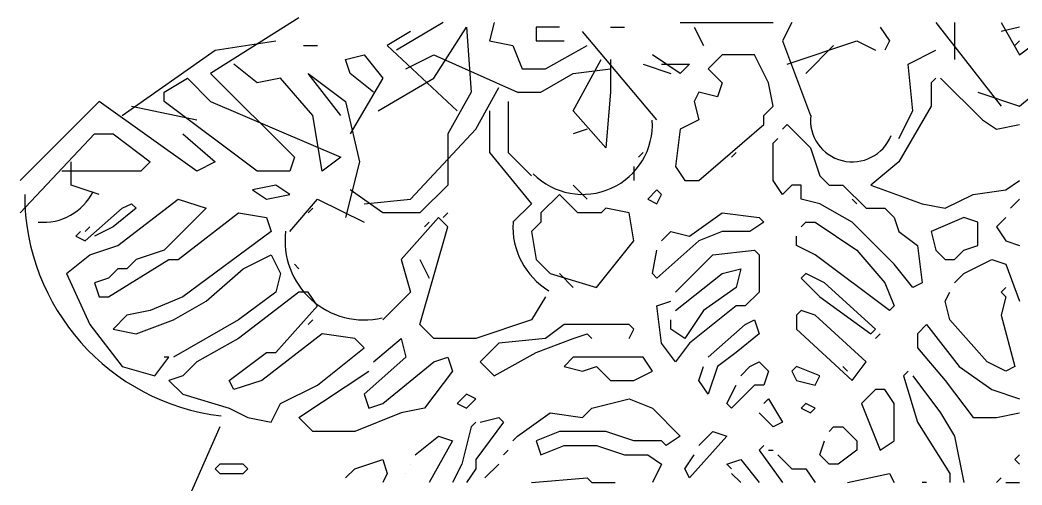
# Model space of a CAD drawing. Header units: inches. Extents: x 10 to 52.5, y 12.2 to 37.
# Drawn here: x 14.7808 to 15.0159, y 13.9683 to 14.0773 of the extents above; entities that cross this region are included whole.
import ezdxf

# ---------------------------------------------------------------- set-up
doc = ezdxf.new("R2010")
doc.units = ezdxf.units.IN
doc.header["$MEASUREMENT"] = 0
doc.layers.add('02', color=2, linetype='Continuous')

msp = doc.modelspace()

# ---------------------------------------------------------------- linework, layer by layer
at = {"layer": '02'}
for p, q in [((14.84627720269355, 14.07789027129769), (14.82555386957693, 14.06480184484684)), ((14.87245405579898, 14.07461816467406), (14.86700054908152, 14.07134605806499)), ((14.8800889754014, 14.07679957767544), (14.8691819491608, 14.07025536445729)), ((14.87790757532212, 14.06371115122459), (14.88554248211886, 14.07570887117475)), ((14.88554248211886, 14.07570887117475), (14.88663318867776, 14.06043904460097)), ((14.89208669539521, 14.07679957767544), (14.89099600187483, 14.07243676456568)), ((14.90735653483289, 14.07570887117475), (14.90190301530975, 14.07570887117475)), ((14.90190301530975, 14.07570887117475), (14.90190301530975, 14.07243676456568)), ((14.93026128106731, 14.05389483138282), (14.91281004155035, 14.07461816467406)), ((14.91935425482671, 14.07570887117475), (14.92262636146489, 14.07570887117475)), ((14.92262636146489, 14.07570887117475), (14.92262636146489, 14.07570887117475)), ((14.93571478778477, 14.07679957767544), (14.9575288404988, 14.07679957767544)), ((14.93898689442295, 14.07570887117475), (14.94116829450223, 14.07134605806499)), ((14.96189164089019, 14.07679957767544), (14.95971024057808, 14.07243676456568)), ((14.98261498704533, 14.07570887117475), (14.98479638712461, 14.07243676456568)), ((14.99570341336521, 14.07679957767544), (15.01097323999721, 14.05716693799189)), ((15.00006622656229, 14.07679957767544), (15.00006622656229, 14.06807395145591)), ((15.01097323999721, 14.07679957767544), (15.01533605319428, 14.0691646579566)), ((15.01533605319428, 14.07570887117475), (15.01097323999721, 14.07461816467406)), ((14.82664456309731, 14.07025536445729), (14.84082369597609, 14.07243676456568)), ((14.89099600187483, 14.07243676456568), (14.89644950859229, 14.07134605806499)), ((14.90190301530975, 14.07243676456568), (14.90844722858611, 14.07243676456568)), ((14.95971024057808, 14.07243676456568), (14.96625445385444, 14.05498552499051)), ((14.96080094713698, 14.06698325783367), (14.97716148032787, 14.07243676456568)), ((14.97716148032787, 14.07243676456568), (14.98152428048643, 14.07025536445729)), ((14.98479638712461, 14.07243676456568), (14.9837056933714, 14.07025536445729)), ((15.01533605319428, 14.07243676456568), (15.01424534663538, 14.07134605806499)), ((15.01533605319428, 14.0691646579566), (15.01969886615853, 14.07243676456568)), ((14.80483052342179, 14.05498552499051), (14.82664456309731, 14.07025536445729)), ((14.84736790925245, 14.07134605806499), (14.85064001589063, 14.07134605806499)), ((14.85064001589063, 14.07134605806499), (14.85064001589063, 14.07134605806499)), ((14.86700054908152, 14.07134605806499), (14.88336108203958, 14.0560762314912)), ((14.89644950859229, 14.07134605806499), (14.89863090867157, 14.06589255133298)), ((14.90408442819471, 14.06589255133298), (14.91390074810925, 14.07134605806499)), ((14.9717079605719, 14.07134605806499), (14.96516374729554, 14.06480184484684)), ((14.98915920032169, 14.06698325783367), (14.99570341336521, 14.07025536445729)), ((15.01424534663538, 14.07134605806499), (15.01424534663538, 14.07134605806499)), ((14.85718422916698, 14.06807395145591), (14.86154704236406, 14.0691646579566)), ((14.85827493572588, 14.06480184484684), (14.85718422916698, 14.06807395145591)), ((14.86154704236406, 14.0691646579566), (14.86590984252262, 14.06371115122459)), ((14.87136336204576, 14.06589255133298), (14.87790757532212, 14.0691646579566)), ((14.87790757532212, 14.0691646579566), (14.89754021491836, 14.06043904460097)), ((14.91062864147107, 14.0560762314912), (14.91717285474743, 14.06807395145591)), ((14.91935425482671, 14.06807395145591), (14.91935425482671, 14.06043904460097)), ((14.93571478778477, 14.06480184484684), (14.92917057474124, 14.0691646579566)), ((14.9455311076993, 14.0691646579566), (14.94225900106112, 14.06589255133298)), ((14.95316602753456, 14.0691646579566), (14.9455311076993, 14.0691646579566)), ((14.95643813417274, 14.0626204447239), (14.95316602753456, 14.0691646579566)), ((14.83646088301185, 14.0626204447239), (14.83100737629439, 14.06698325783367)), ((14.89863090867157, 14.06589255133298), (14.90408442819471, 14.06589255133298)), ((14.91062864147107, 14.06480184484684), (14.91935425482671, 14.06589255133298)), ((14.92698917442913, 14.06698325783367), (14.93353338770549, 14.06480184484684)), ((14.93135197482052, 14.06698325783367), (14.93789618809688, 14.06698325783367)), ((14.93789618809688, 14.06698325783367), (14.93571478778477, 14.06480184484684)), ((14.94225900106112, 14.06589255133298), (14.9455311076993, 14.0626204447239)), ((14.99024990664775, 14.0560762314912), (14.98915920032169, 14.06698325783367)), ((14.8146468431035, 14.06043904460097), (14.82010034982095, 14.06371115122459)), ((14.82010034982095, 14.06371115122459), (14.82555386957693, 14.05825763161414)), ((14.82555386957693, 14.06480184484684), (14.84518650917317, 14.04516920514873)), ((14.84191440253499, 14.06371115122459), (14.83646088301185, 14.0626204447239)), ((14.84954930933173, 14.05498552499051), (14.84191440253499, 14.06371115122459)), ((14.84845861581135, 14.06480184484684), (14.85718422916698, 14.05825763161414)), ((14.85609352260808, 14.05498552499051), (14.84845861581135, 14.06480184484684)), ((14.86372844244334, 14.06043904460097), (14.85827493572588, 14.06480184484684)), ((14.86590984252262, 14.06371115122459), (14.85827493572588, 14.05062272477374)), ((14.86481914876941, 14.0560762314912), (14.87790757532212, 14.06371115122459)), ((14.90299372163582, 14.06043904460097), (14.91062864147107, 14.06480184484684)), ((14.99570341336521, 14.06371115122459), (14.99461270703915, 14.0626204447239)), ((14.99679411992411, 14.06371115122459), (15.00661043983865, 14.05389483138282)), ((14.88772389523665, 14.05171341838144), (14.89317740195411, 14.06152973822321)), ((14.9455311076993, 14.0626204447239), (14.9444404011404, 14.05934833810027)), ((14.9575288404988, 14.05716693799189), (14.95643813417274, 14.0626204447239)), ((14.99461270703915, 14.0626204447239), (14.99461270703915, 14.05716693799189)), ((15.01533605319428, 14.05716693799189), (15.02188026623781, 14.0626204447239)), ((14.79937700366582, 14.05825763161414), (14.78083507062848, 14.03971569841672)), ((14.82228176293875, 14.04189709853966), (14.79937700366582, 14.05825763161414)), ((14.8146468431035, 14.05825763161414), (14.8146468431035, 14.06043904460097)), ((14.83646088301185, 14.04189709853966), (14.8146468431035, 14.05825763161414)), ((14.82555386957693, 14.05825763161414), (14.85609352260808, 14.04516920514873)), ((14.85718422916698, 14.05825763161414), (14.86045633580516, 14.04407851154104)), ((14.88663318867776, 14.06043904460097), (14.8811796819603, 14.05062272477374)), ((14.89535880203339, 14.05825763161414), (14.89535880203339, 14.04625991164943)), ((14.89754021491836, 14.06043904460097), (14.90299372163582, 14.06043904460097)), ((14.91935425482671, 14.06043904460097), (14.91826354826781, 14.04735061815012)), ((14.94007760098184, 14.06043904460097), (14.93898689442295, 14.05825763161414)), ((14.93898689442295, 14.05825763161414), (14.94007760098184, 14.05389483138282)), ((14.9444404011404, 14.05934833810027), (14.94007760098184, 14.06043904460097)), ((15.00551973327975, 14.06043904460097), (15.01533605319428, 14.05716693799189)), ((14.80701192350107, 14.05716693799189), (14.82228176293875, 14.05389483138282)), ((14.89099600187483, 14.0560762314912), (14.89099600187483, 14.04625991164943)), ((14.91826354826781, 14.04735061815012), (14.91062864147107, 14.0560762314912)), ((14.95534742761384, 14.05498552499051), (14.9575288404988, 14.05716693799189)), ((14.99461270703915, 14.05716693799189), (14.98697780000958, 14.04407851154104)), ((14.98697780000958, 14.04953201827305), (14.99024990664775, 14.0560762314912)), ((14.85173072244952, 14.04189709853966), (14.84954930933173, 14.05498552499051)), ((14.94007760098184, 14.05389483138282), (14.93571478778477, 14.05171341838144)), ((14.95534742761384, 14.05280412488213), (14.95534742761384, 14.05498552499051)), ((15.00661043983865, 14.05389483138282), (15.00988254647682, 14.05171341838144)), ((14.87245405579898, 14.03535288530696), (14.88772389523665, 14.05171341838144)), ((14.91390074810925, 14.05171341838144), (14.91062864147107, 14.05062272477374)), ((14.93571478778477, 14.05171341838144), (14.9346240814587, 14.04298780504035)), ((14.94007760098184, 14.03971569841672), (14.95534742761384, 14.05280412488213)), ((14.95971024057808, 14.05171341838144), (14.96080094713698, 14.05280412488213)), ((14.96080094713698, 14.05280412488213), (14.96625445385444, 14.04735061815012)), ((15.00988254647682, 14.05171341838144), (15.01533605319428, 14.05280412488213)), ((14.78083507062848, 14.03208077869789), (14.79828631014544, 14.05062272477374)), ((14.79828631014544, 14.05062272477374), (14.802649110304, 14.05062272477374)), ((14.802649110304, 14.05062272477374), (14.81137473646532, 14.04407851154104)), ((14.81900964349489, 14.05062272477374), (14.82664456309731, 14.04407851154104)), ((14.8811796819603, 14.05062272477374), (14.8811796819603, 14.03862499191603)), ((14.9575288404988, 14.04844131177236), (14.95861953425202, 14.04953201827305)), ((14.9575288404988, 14.03971569841672), (14.9575288404988, 14.04844131177236)), ((14.96625445385444, 14.04735061815012), (14.96843585393372, 14.04080640491742)), ((14.79283279038946, 14.03862499191603), (14.79283279038946, 14.04407851154104)), ((14.81137473646532, 14.04407851154104), (14.80919332358035, 14.04189709853966)), ((14.82664456309731, 14.04407851154104), (14.82228176293875, 14.04189709853966)), ((14.84518650917317, 14.04516920514873), (14.84409580261427, 14.04189709853966)), ((14.85609352260808, 14.04516920514873), (14.85173072244952, 14.04189709853966)), ((14.86045633580516, 14.04407851154104), (14.85718422916698, 14.03099008507564)), ((14.89099600187483, 14.04625991164943), (14.90081232155654, 14.03426219169927)), ((14.89535880203339, 14.04625991164943), (14.90081232155654, 14.04080640491742)), ((14.92589846810306, 14.04516920514873), (14.92698917442913, 14.04625991164943)), ((14.94771250777858, 14.04516920514873), (14.94880321433748, 14.04625991164943)), ((14.98697780000958, 14.04407851154104), (14.98043358696605, 14.03862499191603)), ((14.80919332358035, 14.04189709853966), (14.79065139031018, 14.04189709853966)), ((14.84409580261427, 14.04189709853966), (14.83646088301185, 14.04189709853966)), ((14.92480776154417, 14.04298780504035), (14.92480776154417, 14.03971569841672)), ((14.9346240814587, 14.04298780504035), (14.93680549434367, 14.03971569841672)), ((14.93680549434367, 14.03971569841672), (14.94007760098184, 14.03971569841672)), ((14.95971024057808, 14.03644359180765), (14.9575288404988, 14.03971569841672)), ((14.96843585393372, 14.04080640491742), (14.97061726705152, 14.03862499191603)), ((15.0120639465561, 14.03753429830834), (15.01533605319428, 14.03971569841672)), ((14.79937700366582, 14.03644359180765), (14.79283279038946, 14.03862499191603)), ((14.84082369597609, 14.03862499191603), (14.83537018925863, 14.03753429830834)), ((14.83537018925863, 14.03753429830834), (14.83864229589681, 14.03535288530696)), ((14.84409580261427, 14.03644359180765), (14.84082369597609, 14.03862499191603)), ((14.86590984252262, 14.03208077869789), (14.85827493572588, 14.03753429830834)), ((14.8811796819603, 14.03862499191603), (14.87463546868394, 14.03208077869789)), ((14.91062864147107, 14.03862499191603), (14.91390074810925, 14.03535288530696)), ((14.93026128106731, 14.03753429830834), (14.92807986818234, 14.03535288530696)), ((14.93135197482052, 14.03644359180765), (14.93026128106731, 14.03753429830834)), ((14.96189164089019, 14.03862499191603), (14.95971024057808, 14.03644359180765)), ((14.96407305377516, 14.03862499191603), (14.96189164089019, 14.03862499191603)), ((14.96407305377516, 14.03535288530696), (14.96407305377516, 14.03862499191603)), ((14.97061726705152, 14.03862499191603), (14.97388937368969, 14.03862499191603)), ((14.97388937368969, 14.03862499191603), (14.97934288040715, 14.03317148519858)), ((14.98043358696605, 14.03862499191603), (14.99243130672703, 14.03426219169927)), ((15.00442902672085, 14.03644359180765), (15.0120639465561, 14.03753429830834)), ((14.80373981686289, 14.02444587184294), (14.81791894974167, 14.03535288530696)), ((14.81791894974167, 14.03535288530696), (14.82446316301803, 14.03317148519858)), ((14.83864229589681, 14.03535288530696), (14.84409580261427, 14.03644359180765)), ((14.84409580261427, 14.02771797846657), (14.85064001589063, 14.03535288530696)), ((14.85064001589063, 14.03535288530696), (14.86154704236406, 14.0298993785895)), ((14.86154704236406, 14.03426219169927), (14.87245405579898, 14.03535288530696)), ((14.90735653483289, 14.03644359180765), (14.90299372163582, 14.03208077869789)), ((14.91171933499145, 14.03208077869789), (14.90735653483289, 14.03644359180765)), ((14.92807986818234, 14.03535288530696), (14.93026128106731, 14.03426219169927)), ((14.93026128106731, 14.03426219169927), (14.93135197482052, 14.03644359180765)), ((14.96843585393372, 14.03426219169927), (14.96407305377516, 14.03535288530696)), ((14.97607077376897, 14.03535288530696), (14.97716148032787, 14.03426219169927)), ((14.99788481344449, 14.03317148519858), (15.00442902672085, 14.03644359180765)), ((15.013154653115, 14.03317148519858), (15.01533605319428, 14.03535288530696)), ((14.79610489702764, 14.02553656546518), (14.80483052342179, 14.03317148519858)), ((14.80810262982714, 14.03317148519858), (14.802649110304, 14.02880867208881)), ((14.80483052342179, 14.03317148519858), (14.80701192350107, 14.03426219169927)), ((14.80701192350107, 14.03426219169927), (14.80810262982714, 14.03317148519858)), ((14.82446316301803, 14.03317148519858), (14.8146468431035, 14.0233551653568)), ((14.84954930933173, 14.03317148519858), (14.84845861581135, 14.03208077869789)), ((14.90081232155654, 14.03426219169927), (14.89644950859229, 14.0298993785895)), ((14.91826354826781, 14.03317148519858), (14.91717285474743, 14.03208077869789)), ((14.92371706802378, 14.03208077869789), (14.91826354826781, 14.03317148519858)), ((14.97607077376897, 14.0298993785895), (14.96843585393372, 14.03426219169927)), ((14.97934288040715, 14.03317148519858), (14.9837056933714, 14.03317148519858)), ((14.9837056933714, 14.03317148519858), (14.98588709368351, 14.03099008507564)), ((14.99243130672703, 14.03426219169927), (14.99788481344449, 14.03317148519858)), ((14.81791894974167, 14.02117376523386), (14.83209808262045, 14.03208077869789)), ((14.83209808262045, 14.03208077869789), (14.83864229589681, 14.03099008507564)), ((14.83864229589681, 14.03099008507564), (14.83973298965002, 14.02771797846657)), ((14.87463546868394, 14.03208077869789), (14.86590984252262, 14.03208077869789)), ((14.8789982688425, 14.03099008507564), (14.87027265548686, 14.02117376523386)), ((14.8811796819603, 14.02880867208881), (14.8789982688425, 14.03099008507564)), ((14.8811796819603, 14.03208077869789), (14.8800889754014, 14.03099008507564)), ((14.90299372163582, 14.03208077869789), (14.90299372163582, 14.0298993785895)), ((14.91717285474743, 14.03208077869789), (14.91171933499145, 14.03208077869789)), ((14.92480776154417, 14.02553656546518), (14.92371706802378, 14.03208077869789)), ((14.93789618809688, 14.02662727196588), (14.9455311076993, 14.03208077869789)), ((14.9455311076993, 14.03208077869789), (14.95425672105494, 14.03099008507564)), ((14.95425672105494, 14.03099008507564), (14.95534742761384, 14.0298993785895)), ((14.98588709368351, 14.03099008507564), (14.98697780000958, 14.02771797846657)), ((15.00224762664157, 14.03099008507564), (14.99461270703915, 14.02771797846657)), ((15.00551973327975, 14.0298993785895), (15.00224762664157, 14.03099008507564)), ((15.00988254647682, 14.02880867208881), (15.0120639465561, 14.03099008507564)), ((14.79392349694836, 14.02662727196588), (14.79501420350726, 14.02771797846657)), ((14.79719560358654, 14.02880867208881), (14.79610489702764, 14.02771797846657)), ((14.802649110304, 14.02880867208881), (14.79828631014544, 14.02662727196588)), ((14.83973298965002, 14.02771797846657), (14.81900964349489, 14.01244813901434)), ((14.87463546868394, 14.00590392578163), (14.8811796819603, 14.02880867208881)), ((14.87572616243715, 14.02880867208881), (14.87681686876322, 14.0298993785895)), ((14.90299372163582, 14.0298993785895), (14.90081232155654, 14.02771797846657)), ((14.90081232155654, 14.02771797846657), (14.90190301530975, 14.02117376523386)), ((14.93135197482052, 14.02553656546518), (14.93353338770549, 14.02771797846657)), ((14.93353338770549, 14.02771797846657), (14.93789618809688, 14.02662727196588)), ((14.9455311076993, 14.02771797846657), (14.94007760098184, 14.02553656546518)), ((14.95207532097566, 14.02771797846657), (14.9455311076993, 14.02771797846657)), ((14.95534742761384, 14.0298993785895), (14.95207532097566, 14.02771797846657)), ((14.96407305377516, 14.02880867208881), (14.96516374729554, 14.0298993785895)), ((14.96516374729554, 14.0298993785895), (14.96734516041334, 14.0298993785895)), ((14.96734516041334, 14.0298993785895), (14.97716148032787, 14.0233551653568)), ((14.98588709368351, 14.02008305873317), (14.97607077376897, 14.0298993785895)), ((14.98697780000958, 14.02771797846657), (14.99134060040097, 14.02444587184294)), ((14.99461270703915, 14.02771797846657), (14.99570341336521, 14.0233551653568)), ((15.00551973327975, 14.02444587184294), (15.00551973327975, 14.0298993785895)), ((15.00988254647682, 14.02880867208881), (15.0120639465561, 14.02553656546518)), ((14.79392349694836, 14.02662727196588), (14.79610489702764, 14.02553656546518)), ((14.91608214818853, 14.01462955201572), (14.92480776154417, 14.02553656546518)), ((14.94007760098184, 14.02553656546518), (14.93026128106731, 14.0168109521241)), ((14.96298234721626, 14.02444587184294), (14.96298234721626, 14.02662727196588)), ((15.0120639465561, 14.02553656546518), (15.01533605319428, 14.02444587184294)), ((14.79719560358654, 14.02226445885611), (14.80373981686289, 14.02444587184294)), ((14.8146468431035, 14.0233551653568), (14.80810262982714, 14.02117376523386)), ((14.92917057474124, 14.01790165862479), (14.93026128106731, 14.0233551653568)), ((14.94334970762002, 14.02226445885611), (14.95316602753456, 14.0233551653568)), ((14.95316602753456, 14.0233551653568), (14.95425672105494, 14.02226445885611)), ((14.96734516041334, 14.02226445885611), (14.96298234721626, 14.02444587184294)), ((14.97716148032787, 14.0233551653568), (14.9837056933714, 14.01572024562341)), ((14.99134060040097, 14.02444587184294), (14.99243130672703, 14.01572024562341)), ((14.99570341336521, 14.0233551653568), (14.99788481344449, 14.02117376523386)), ((15.00006622656229, 14.02117376523386), (15.00224762664157, 14.0233551653568)), ((15.00224762664157, 14.0233551653568), (15.00551973327975, 14.02444587184294)), ((14.79174209686908, 14.01790165862479), (14.79719560358654, 14.02226445885611)), ((14.80155841678361, 14.01244813901434), (14.81573753685671, 14.02117376523386)), ((14.80810262982714, 14.02117376523386), (14.80592121694217, 14.01899235223248)), ((14.81573753685671, 14.02117376523386), (14.81791894974167, 14.02117376523386)), ((14.83318877637367, 14.01899235223248), (14.83973298965002, 14.02226445885611)), ((14.83973298965002, 14.02226445885611), (14.84191440253499, 14.01790165862479)), ((14.87027265548686, 14.02117376523386), (14.87245405579898, 14.01353884551503)), ((14.87463546868394, 14.02117376523386), (14.87681686876322, 14.0168109521241)), ((14.90190301530975, 14.02117376523386), (14.90517512194793, 14.01790165862479)), ((14.9346240814587, 14.01353884551503), (14.94334970762002, 14.02226445885611)), ((14.95425672105494, 14.02226445885611), (14.95425672105494, 14.01353884551503)), ((14.98479638712461, 14.00917603240526), (14.96734516041334, 14.02226445885611)), ((14.99788481344449, 14.02117376523386), (15.00006622656229, 14.02117376523386)), ((15.00224762664157, 14.01790165862479), (15.00879183991793, 14.02117376523386)), ((15.00879183991793, 14.02117376523386), (15.0120639465561, 14.02008305873317)), ((14.80373981686289, 14.01899235223248), (14.80155841678361, 14.0168109521241)), ((14.80592121694217, 14.01899235223248), (14.80373981686289, 14.01899235223248)), ((14.82446316301803, 14.01135744539209), (14.83318877637367, 14.01899235223248)), ((14.84627720269355, 14.01899235223248), (14.84518650917317, 14.02008305873317)), ((14.9455311076993, 14.01790165862479), (14.94989392089638, 14.01899235223248)), ((14.94989392089638, 14.01899235223248), (14.94880321433748, 14.01462955201572)), ((14.99024990664775, 14.01462955201572), (14.98588709368351, 14.02008305873317)), ((15.0120639465561, 14.02008305873317), (15.01533605319428, 14.01135744539209)), ((14.79174209686908, 14.01790165862479), (14.79719560358654, 14.00590392578163)), ((14.80155841678361, 14.0168109521241), (14.79828631014544, 14.01572024562341)), ((14.84191440253499, 14.01790165862479), (14.84082369597609, 14.01353884551503)), ((14.90517512194793, 14.01790165862479), (14.91608214818853, 14.01462955201572)), ((14.90735653483289, 14.01790165862479), (14.91062864147107, 14.01462955201572)), ((14.93026128106731, 14.0168109521241), (14.92917057474124, 14.01790165862479)), ((14.9346240814587, 14.00917603240526), (14.9455311076993, 14.01790165862479)), ((14.96516374729554, 14.01790165862479), (14.96407305377516, 14.0168109521241)), ((14.96407305377516, 14.0168109521241), (14.96843585393372, 14.01244813901434)), ((14.96952656049262, 14.01572024562341), (14.96516374729554, 14.01790165862479)), ((15.00006622656229, 14.01572024562341), (15.00224762664157, 14.01790165862479)), ((14.79828631014544, 14.01572024562341), (14.79937700366582, 14.01244813901434)), ((14.84627720269355, 14.01353884551503), (14.83209808262045, 14.00263181917256)), ((14.84082369597609, 14.01353884551503), (14.83209808262045, 14.00699463228232)), ((14.84845861581135, 14.01353884551503), (14.84627720269355, 14.01353884551503)), ((14.85064001589063, 14.0102667388914), (14.84845861581135, 14.01353884551503)), ((14.87245405579898, 14.01353884551503), (14.86590984252262, 14.00699463228232)), ((14.94880321433748, 14.01462955201572), (14.94116829450223, 14.00917603240526)), ((14.95425672105494, 14.01353884551503), (14.95098461441676, 14.0102667388914)), ((14.98152428048643, 14.00481323215939), (14.96952656049262, 14.01572024562341)), ((14.9837056933714, 14.01572024562341), (14.98588709368351, 14.0102667388914)), ((14.99243130672703, 14.01572024562341), (14.99024990664775, 14.01462955201572)), ((14.99788481344449, 14.01135744539209), (14.99897552000339, 14.01353884551503)), ((15.0120639465561, 14.01462955201572), (15.01097323999721, 14.01353884551503)), ((15.01097323999721, 14.01353884551503), (15.0120639465561, 14.01244813901434)), ((14.79937700366582, 14.01244813901434), (14.80155841678361, 14.01244813901434)), ((14.81900964349489, 14.01244813901434), (14.81137473646532, 14.00917603240526)), ((14.81682824318278, 14.00699463228232), (14.82446316301803, 14.01135744539209)), ((14.90408442819471, 14.01244813901434), (14.90081232155654, 14.00699463228232)), ((14.93026128106731, 14.0102667388914), (14.93353338770549, 14.01135744539209)), ((14.96843585393372, 14.01244813901434), (14.98043358696605, 14.00372252567325)), ((14.99897552000339, 14.00699463228232), (14.99788481344449, 14.01135744539209)), ((15.0120639465561, 14.01244813901434), (15.01097323999721, 14.00808533878302)), ((14.81137473646532, 14.00917603240526), (14.80592121694217, 14.00808533878302)), ((14.84082369597609, 13.99935971254893), (14.85064001589063, 14.0102667388914)), ((14.93135197482052, 14.00154112555031), (14.93026128106731, 14.0102667388914)), ((14.94116829450223, 14.00917603240526), (14.93680549434367, 14.00263181917256)), ((14.94880321433748, 14.0102667388914), (14.93789618809688, 14.00154112555031)), ((14.95098461441676, 14.0102667388914), (14.94880321433748, 14.0102667388914)), ((14.96407305377516, 14.00917603240526), (14.96298234721626, 14.00808533878302)), ((14.96734516041334, 14.00808533878302), (14.96407305377516, 14.00917603240526)), ((14.98588709368351, 14.0102667388914), (14.98479638712461, 14.00917603240526)), ((14.80592121694217, 14.00808533878302), (14.802649110304, 14.00481323215939)), ((14.80810262982714, 14.00372252567325), (14.81682824318278, 14.00699463228232)), ((14.83209808262045, 14.00699463228232), (14.81682824318278, 13.99826901894124)), ((14.84954930933173, 14.00699463228232), (14.84845861581135, 14.00590392578163)), ((14.90081232155654, 14.00699463228232), (14.88772389523665, 14.00263181917256)), ((14.93353338770549, 14.00481323215939), (14.93353338770549, 14.00699463228232)), ((14.95098461441676, 14.00590392578163), (14.95316602753456, 14.00699463228232)), ((14.95316602753456, 14.00699463228232), (14.95425672105494, 14.00372252567325)), ((14.96298234721626, 14.00808533878302), (14.96298234721626, 14.00481323215939)), ((14.97934288040715, 13.99717831244055), (14.96734516041334, 14.00808533878302)), ((15.00770113335903, 13.99717831244055), (14.99897552000339, 14.00699463228232)), ((15.01097323999721, 14.00808533878302), (15.01424534663538, 13.99608760593986)), ((14.79719560358654, 14.00590392578163), (14.80483052342179, 13.99608760593986)), ((14.802649110304, 14.00481323215939), (14.80810262982714, 14.00372252567325)), ((14.87790757532212, 14.00263181917256), (14.87463546868394, 14.00590392578163)), ((14.90844722858611, 14.00590392578163), (14.90408442819471, 14.00263181917256)), ((14.92371706802378, 14.00590392578163), (14.90844722858611, 14.00590392578163)), ((14.92480776154417, 14.00481323215939), (14.92371706802378, 14.00590392578163)), ((14.92371706802378, 14.00263181917256), (14.92480776154417, 14.00481323215939)), ((14.93680549434367, 14.00263181917256), (14.93353338770549, 14.00481323215939)), ((14.94225900106112, 13.99826901894124), (14.95098461441676, 14.00590392578163)), ((14.96298234721626, 14.00481323215939), (14.97607077376897, 13.99281549933078)), ((14.98043358696605, 14.00372252567325), (14.98152428048643, 14.00481323215939)), ((14.99134060040097, 14.00372252567325), (14.99352201328593, 14.00590392578163)), ((14.99352201328593, 14.00590392578163), (15.00115692008267, 13.99608760593986)), ((14.83209808262045, 14.00263181917256), (14.82228176293875, 13.99717831244055)), ((14.85173072244952, 14.00372252567325), (14.83755158957074, 13.99281549933078)), ((14.85936562924626, 14.00263181917256), (14.85173072244952, 14.00372252567325)), ((14.86154704236406, 14.00045041904962), (14.85936562924626, 14.00263181917256)), ((14.86372844244334, 13.99717831244055), (14.87027265548686, 14.00263181917256)), ((14.87027265548686, 14.00263181917256), (14.87136336204576, 13.99826901894124)), ((14.88772389523665, 14.00263181917256), (14.87790757532212, 14.00263181917256)), ((14.90408442819471, 14.00263181917256), (14.89317740195411, 14.00154112555031)), ((14.90190301530975, 13.99935971254893), (14.91062864147107, 14.00263181917256)), ((14.91062864147107, 14.00263181917256), (14.91390074810925, 14.00372252567325)), ((14.91390074810925, 14.00372252567325), (14.91499144162963, 14.00263181917256)), ((14.95425672105494, 14.00372252567325), (14.94880321433748, 13.99935971254893)), ((14.98152428048643, 14.00263181917256), (14.98261498704533, 14.00372252567325)), ((14.99134060040097, 14.00372252567325), (14.99134060040097, 14.00045041904962)), ((14.85609352260808, 13.99608760593986), (14.86154704236406, 14.00045041904962)), ((14.89317740195411, 14.00154112555031), (14.88881458875704, 13.99717831244055)), ((14.9346240814587, 13.99717831244055), (14.93135197482052, 14.00154112555031)), ((14.93789618809688, 14.00154112555031), (14.9346240814587, 13.99717831244055)), ((14.99134060040097, 14.00045041904962), (14.99788481344449, 13.99281549933078)), ((14.81246543021853, 13.99390620583148), (14.81573753685671, 13.99826901894124)), ((14.81573753685671, 13.99826901894124), (14.8146468431035, 13.99826901894124)), ((14.82228176293875, 13.99717831244055), (14.81900964349489, 13.99390620583148)), ((14.82991666973549, 13.99281549933078), (14.83864229589681, 13.99935971254893)), ((14.83864229589681, 13.99935971254893), (14.84082369597609, 13.99935971254893)), ((14.87136336204576, 13.99826901894124), (14.86154704236406, 13.98954339270716)), ((14.86590984252262, 13.98736199259877), (14.87790757532212, 13.99717831244055)), ((14.87790757532212, 13.99717831244055), (14.8811796819603, 13.99826901894124)), ((14.8811796819603, 13.99826901894124), (14.88227037548068, 13.99499691233217)), ((14.88881458875704, 13.99717831244055), (14.89208669539521, 13.99390620583148)), ((14.89208669539521, 13.99390620583148), (14.90190301530975, 13.99935971254893)), ((14.91062864147107, 13.99826901894124), (14.90844722858611, 13.99608760593986)), ((14.92698917442913, 13.99826901894124), (14.91062864147107, 13.99826901894124)), ((14.92917057474124, 13.99499691233217), (14.92698917442913, 13.99826901894124)), ((14.94880321433748, 13.99935971254893), (14.9444404011404, 13.99608760593986)), ((14.95207532097566, 13.99608760593986), (14.95425672105494, 13.99717831244055)), ((14.95425672105494, 13.99717831244055), (14.95643813417274, 13.99499691233217)), ((14.97607077376897, 13.99281549933078), (14.97934288040715, 13.99717831244055)), ((15.0120639465561, 13.99499691233217), (15.00770113335903, 13.99717831244055)), ((14.80483052342179, 13.99608760593986), (14.81246543021853, 13.99390620583148)), ((14.84627720269355, 13.98408988597515), (14.86263773588444, 13.99499691233217)), ((14.85064001589063, 13.99172480570854), (14.85609352260808, 13.99608760593986)), ((14.88227037548068, 13.99499691233217), (14.87572616243715, 13.98627128609808)), ((14.90844722858611, 13.99608760593986), (14.91281004155035, 13.99499691233217)), ((14.91281004155035, 13.99499691233217), (14.91608214818853, 13.99608760593986)), ((14.91608214818853, 13.99608760593986), (14.91935425482671, 13.99281549933078)), ((14.92480776154417, 13.99281549933078), (14.92917057474124, 13.99499691233217)), ((14.94007760098184, 13.99281549933078), (14.94116829450223, 13.99608760593986)), ((14.9444404011404, 13.99608760593986), (14.94225900106112, 13.98954339270716)), ((14.94989392089638, 13.99390620583148), (14.95207532097566, 13.99608760593986)), ((14.95643813417274, 13.99499691233217), (14.95534742761384, 13.99172480570854)), ((14.96298234721626, 13.99608760593986), (14.96189164089019, 13.99499691233217)), ((14.96189164089019, 13.99499691233217), (14.96298234721626, 13.99281549933078)), ((14.96843585393372, 13.99390620583148), (14.96298234721626, 13.99608760593986)), ((14.97498006721008, 13.99499691233217), (14.97388937368969, 13.99608760593986)), ((14.98915920032169, 13.99499691233217), (14.98806849376279, 13.99390620583148)), ((15.00115692008267, 13.99608760593986), (15.00879183991793, 13.99063409920785)), ((15.01424534663538, 13.99608760593986), (15.0120639465561, 13.99499691233217)), ((14.81900964349489, 13.99390620583148), (14.81573753685671, 13.99281549933078)), ((14.81573753685671, 13.99281549933078), (14.81900964349489, 13.98954339270716)), ((14.83100737629439, 13.99063409920785), (14.82991666973549, 13.99281549933078)), ((14.83755158957074, 13.99281549933078), (14.83100737629439, 13.99063409920785)), ((14.91935425482671, 13.99281549933078), (14.92480776154417, 13.99281549933078)), ((14.94225900106112, 13.98954339270716), (14.94007760098184, 13.99281549933078)), ((14.96298234721626, 13.99281549933078), (14.96734516041334, 13.99172480570854)), ((14.96734516041334, 13.99172480570854), (14.96843585393372, 13.99390620583148)), ((14.98806849376279, 13.99390620583148), (14.99134060040097, 13.98299917948901)), ((14.99024990664775, 13.99390620583148), (14.99679411992411, 13.98518059247584)), ((14.99788481344449, 13.99281549933078), (15.00442902672085, 13.98408988597515)), ((14.84191440253499, 13.98736199259877), (14.85064001589063, 13.99172480570854)), ((14.9466218142582, 13.98736199259877), (14.94880321433748, 13.99172480570854)), ((14.95316602753456, 13.99172480570854), (14.94771250777858, 13.98627128609808)), ((14.95534742761384, 13.99172480570854), (14.95316602753456, 13.99172480570854)), ((14.98152428048643, 13.99063409920785), (14.97825217384825, 13.98736199259877)), ((14.9837056933714, 13.99063409920785), (14.98152428048643, 13.99063409920785)), ((14.98588709368351, 13.98736199259877), (14.9837056933714, 13.99063409920785)), ((15.00879183991793, 13.99063409920785), (15.01533605319428, 13.98845269909947)), ((14.81900964349489, 13.98954339270716), (14.82991666973549, 13.98627128609808)), ((14.86154704236406, 13.98954339270716), (14.86263773588444, 13.98627128609808)), ((14.88554248211886, 13.98954339270716), (14.88336108203958, 13.98736199259877)), ((14.88772389523665, 13.98845269909947), (14.88554248211886, 13.98954339270716)), ((14.88554248211886, 13.98627128609808), (14.88772389523665, 13.98845269909947)), ((14.91499144162963, 13.98627128609808), (14.92371706802378, 13.98845269909947)), ((14.92371706802378, 13.98845269909947), (14.92917057474124, 13.98627128609808)), ((14.95534742761384, 13.98736199259877), (14.95643813417274, 13.98845269909947)), ((14.95643813417274, 13.98845269909947), (14.95971024057808, 13.98299917948901)), ((14.82991666973549, 13.98627128609808), (14.83427948293257, 13.98408988597515)), ((14.83973298965002, 13.98299917948901), (14.84191440253499, 13.98736199259877)), ((14.86263773588444, 13.98627128609808), (14.86590984252262, 13.98736199259877)), ((14.87572616243715, 13.98627128609808), (14.87027265548686, 13.98518059247584)), ((14.88336108203958, 13.98736199259877), (14.88554248211886, 13.98627128609808)), ((14.91281004155035, 13.98408988597515), (14.91499144162963, 13.98627128609808)), ((14.92917057474124, 13.98627128609808), (14.93571478778477, 13.97972707286538)), ((14.94771250777858, 13.98627128609808), (14.9466218142582, 13.98736199259877)), ((14.96516374729554, 13.98736199259877), (14.96407305377516, 13.98627128609808)), ((14.96407305377516, 13.98627128609808), (14.96625445385444, 13.98518059247584)), ((14.96734516041334, 13.98627128609808), (14.96516374729554, 13.98736199259877)), ((14.96625445385444, 13.98518059247584), (14.96734516041334, 13.98627128609808)), ((14.97825217384825, 13.98736199259877), (14.98261498704533, 13.97645496625631)), ((14.98588709368351, 13.97863637925769), (14.98588709368351, 13.98736199259877)), ((14.83427948293257, 13.98408988597515), (14.83973298965002, 13.98299917948901)), ((14.84954930933173, 13.98081777936607), (14.84627720269355, 13.98408988597515)), ((14.87027265548686, 13.98518059247584), (14.85936562924626, 13.98081777936607)), ((14.88663318867776, 13.98190848586676), (14.88772389523665, 13.98299917948901)), ((14.89426810851301, 13.98299917948901), (14.88772389523665, 13.97427356614793)), ((14.88881458875704, 13.98299917948901), (14.89317740195411, 13.98408988597515)), ((14.89317740195411, 13.98408988597515), (14.89426810851301, 13.98299917948901)), ((14.89754021491836, 13.97972707286538), (14.90517512194793, 13.98518059247584)), ((14.90517512194793, 13.98518059247584), (14.91281004155035, 13.98408988597515)), ((14.9575288404988, 13.98190848586676), (14.95425672105494, 13.98518059247584)), ((14.95971024057808, 13.98299917948901), (14.9575288404988, 13.98190848586676)), ((14.99134060040097, 13.98299917948901), (14.99897552000339, 13.9710014595243)), ((14.99679411992411, 13.98518059247584), (15.00006622656229, 13.97972707286538)), ((15.00442902672085, 13.98408988597515), (15.00988254647682, 13.98408988597515)), ((15.00988254647682, 13.98408988597515), (15.01533605319428, 13.98518059247584)), ((14.82773526965621, 13.98190848586676), (14.81900964349489, 13.96227584618321)), ((14.85936562924626, 13.98081777936607), (14.84954930933173, 13.98081777936607)), ((14.88663318867776, 13.98190848586676), (14.88445178859848, 13.97318285964723)), ((14.90735653483289, 13.98081777936607), (14.90190301530975, 13.97863637925769)), ((14.91826354826781, 13.98081777936607), (14.90735653483289, 13.98081777936607)), ((14.92480776154417, 13.97863637925769), (14.91826354826781, 13.98081777936607)), ((14.94007760098184, 13.977545672757), (14.94334970762002, 13.98081777936607)), ((14.94334970762002, 13.98081777936607), (14.9466218142582, 13.97972707286538)), ((14.97061726705152, 13.98081777936607), (14.9717079605719, 13.98190848586676)), ((14.9717079605719, 13.98190848586676), (14.97388937368969, 13.98190848586676)), ((14.97388937368969, 13.98190848586676), (14.97716148032787, 13.97863637925769)), ((14.87354476212504, 13.97536427263406), (14.8789982688425, 13.97972707286538)), ((14.88227037548068, 13.97863637925769), (14.87681686876322, 13.96882005941591)), ((14.8789982688425, 13.97972707286538), (14.88227037548068, 13.97863637925769)), ((14.89644950859229, 13.97863637925769), (14.89754021491836, 13.97972707286538)), ((14.90190301530975, 13.97863637925769), (14.90299372163582, 13.97536427263406)), ((14.93135197482052, 13.97863637925769), (14.92480776154417, 13.97863637925769)), ((14.93244268137942, 13.977545672757), (14.93135197482052, 13.97863637925769)), ((14.93571478778477, 13.97972707286538), (14.93244268137942, 13.977545672757)), ((14.9466218142582, 13.97972707286538), (14.93789618809688, 13.96991075302361)), ((14.96843585393372, 13.97536427263406), (14.96952656049262, 13.97863637925769)), ((14.97716148032787, 13.97863637925769), (14.97716148032787, 13.97645496625631)), ((14.98261498704533, 13.97645496625631), (14.98588709368351, 13.97863637925769)), ((15.00006622656229, 13.97972707286538), (15.00224762664157, 13.96882005941591)), ((14.89426810851301, 13.97536427263406), (14.89535880203339, 13.97645496625631)), ((14.90299372163582, 13.97536427263406), (14.90844722858611, 13.977545672757)), ((14.90844722858611, 13.977545672757), (14.91608214818853, 13.977545672757)), ((14.91608214818853, 13.977545672757), (14.92262636146489, 13.97536427263406)), ((14.95534742761384, 13.977545672757), (14.95425672105494, 13.97645496625631)), ((14.95425672105494, 13.97645496625631), (14.95971024057808, 13.96882005941591)), ((14.95643813417274, 13.97645496625631), (14.9575288404988, 13.97645496625631)), ((14.97716148032787, 13.97645496625631), (14.9727986671308, 13.97318285964723)), ((14.85936562924626, 13.97209216602499), (14.86590984252262, 13.97427356614793)), ((14.86590984252262, 13.97427356614793), (14.86700054908152, 13.9710014595243)), ((14.88772389523665, 13.97427356614793), (14.88772389523665, 13.97209216602499)), ((14.92262636146489, 13.97536427263406), (14.92807986818234, 13.97536427263406)), ((14.92807986818234, 13.97536427263406), (14.93135197482052, 13.97318285964723)), ((14.93680549434367, 13.97209216602499), (14.93898689442295, 13.97536427263406)), ((14.9466218142582, 13.97318285964723), (14.94989392089638, 13.97427356614793)), ((14.94989392089638, 13.97427356614793), (14.95425672105494, 13.96882005941591)), ((14.95861953425202, 13.97536427263406), (14.96189164089019, 13.97209216602499)), ((14.97061726705152, 13.97318285964723), (14.96843585393372, 13.97536427263406)), ((15.01424534663538, 13.97427356614793), (15.01533605319428, 13.97536427263406)), ((15.01424534663538, 13.97427356614793), (15.01533605319428, 13.97318285964723)), ((14.82773526965621, 13.97318285964723), (14.82664456309731, 13.97209216602499)), ((14.82664456309731, 13.97209216602499), (14.82773526965621, 13.9710014595243)), ((14.83318877637367, 13.97318285964723), (14.82773526965621, 13.97318285964723)), ((14.83427948293257, 13.97209216602499), (14.83318877637367, 13.97318285964723)), ((14.83318877637367, 13.9710014595243), (14.83427948293257, 13.97209216602499)), ((14.85718422916698, 13.96991075302361), (14.85936562924626, 13.97209216602499)), ((14.87245405579898, 13.97318285964723), (14.87245405579898, 13.97318285964723)), ((14.88445178859848, 13.97318285964723), (14.88227037548068, 13.96882005941591)), ((14.88772389523665, 13.97209216602499), (14.88554248211886, 13.96882005941591)), ((14.88990529531593, 13.96991075302361), (14.89317740195411, 13.97318285964723)), ((14.93135197482052, 13.97318285964723), (14.92917057474124, 13.96882005941591)), ((14.93789618809688, 13.96991075302361), (14.93680549434367, 13.97209216602499)), ((14.9466218142582, 13.97318285964723), (14.94771250777858, 13.97209216602499)), ((14.96189164089019, 13.97209216602499), (14.96516374729554, 13.97209216602499)), ((14.96516374729554, 13.97209216602499), (14.96734516041334, 13.96882005941591)), ((14.9727986671308, 13.97318285964723), (14.97061726705152, 13.97318285964723)), ((14.82773526965621, 13.9710014595243), (14.83318877637367, 13.9710014595243)), ((14.86700054908152, 13.9710014595243), (14.86590984252262, 13.96882005941591)), ((14.87136336204576, 13.9710014595243), (14.87136336204576, 13.9710014595243)), ((14.90081232155654, 13.96882005941591), (14.91390074810925, 13.96991075302361)), ((14.91390074810925, 13.96991075302361), (14.91499144162963, 13.96882005941591)), ((14.91499144162963, 13.96882005941591), (14.92044496138561, 13.96882005941591)), ((14.94771250777858, 13.9710014595243), (14.94989392089638, 13.96882005941591)), ((14.97498006721008, 13.96882005941591), (14.98479638712461, 13.9710014595243)), ((14.98479638712461, 13.9710014595243), (14.98588709368351, 13.96882005941591)), ((14.99352201328593, 13.96882005941591), (14.99243130672703, 13.96882005941591)), ((14.99897552000339, 13.9710014595243), (14.99897552000339, 13.96882005941591)), ((15.01097323999721, 13.96991075302361), (15.00988254647682, 13.96882005941591)), ((15.0120639465561, 13.96882005941591), (15.01533605319428, 13.96882005941591))]:
    msp.add_line(p, q, dxfattribs=at)
for centre, radius, start, end in [((14.91281004155035, 14.05280412488213), 0.01636053307078312, 224.9999999994058, 3.576334058783488), ((14.97607077376897, 14.05389483138282), 0.009816319842469876, 173.6598079687536, 338.1985908400238), ((14.78628857734594, 14.04298780504035), 0.0130884264566265, 264.8055702667518, 333.4349487632657), ((14.83427948293257, 14.03644359180765), 0.052353705826506, 180, 263.1572276089136), ((14.86154704236406, 14.02553656546518), 0.0185419331861177, 172.8749839572101, 283.2405206297738), ((14.91390074810925, 14.02880867208881), 0.01745123956960517, 176.4236659412165, 239.0362427293838)]:
    msp.add_arc(centre, radius, start, end, dxfattribs=at)

doc.saveas('drawing.dxf')
